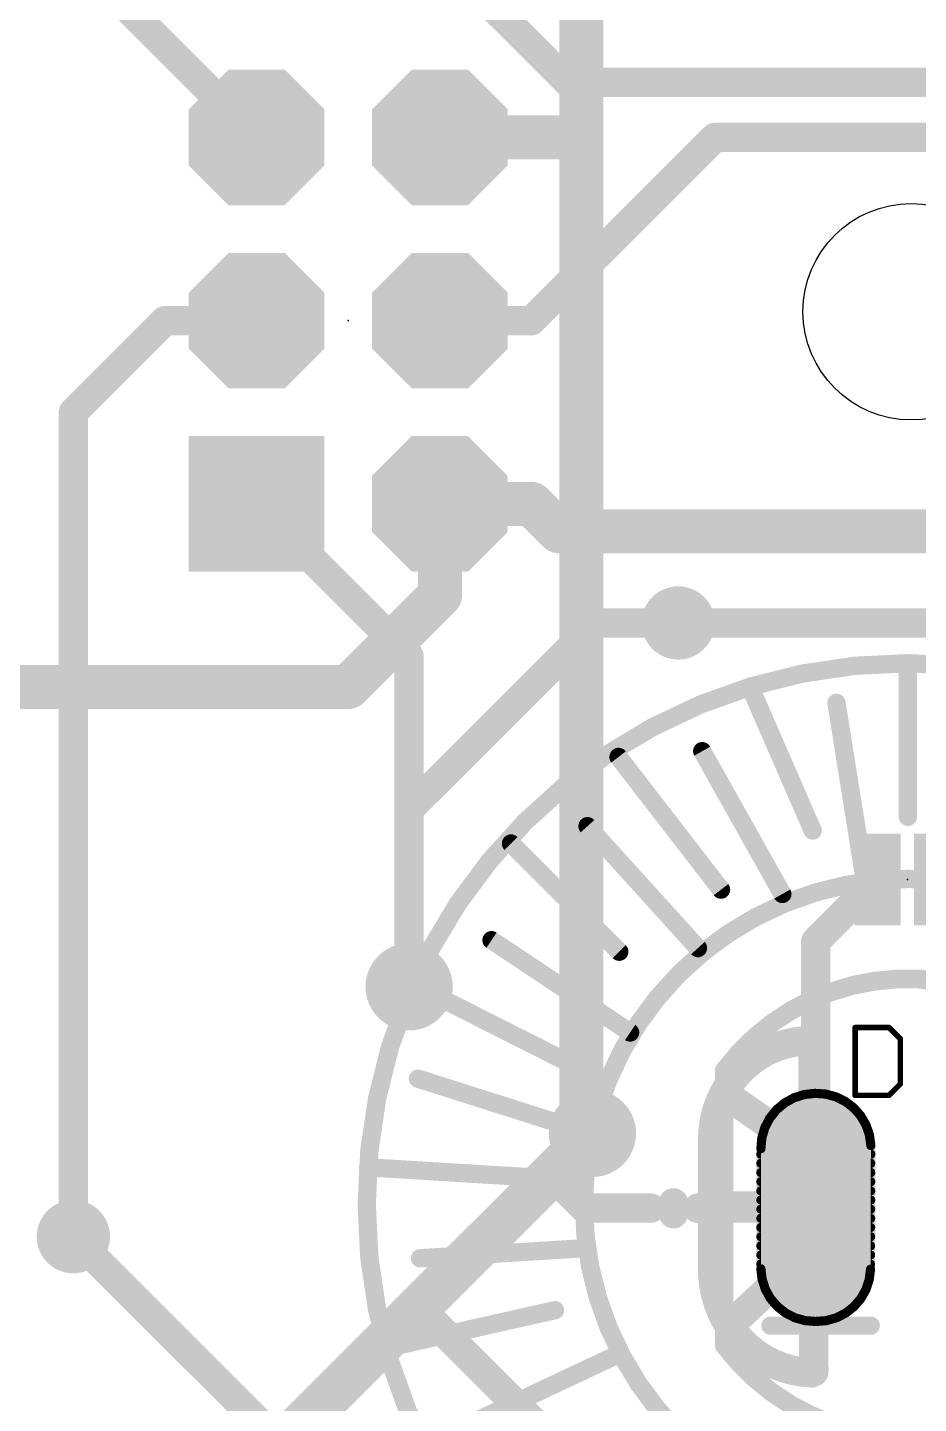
# Model space of a CAD drawing. Extents: x -2.6 to 78.8, y -16.5 to 68.7.
# Drawn here: x 13.34 to 25.68, y 16.74 to 35.81 of the extents above; entities that cross this region are included whole.
import ezdxf

# ---------------------------------------------------------------- set-up
doc = ezdxf.new("R2010")
doc.units = 0
for name, color, linetype in [('1', 12, 'CONTINUOUS'), ('16', 132, 'CONTINUOUS'), ('17', 110, 'CONTINUOUS'), ('18', 110, 'CONTINUOUS'), ('20', 53, 'CONTINUOUS'), ('21', 31, 'CONTINUOUS'), ('22', 40, 'CONTINUOUS'), ('24', 53, 'CONTINUOUS'), ('51', 53, 'CONTINUOUS')]:
    doc.layers.add(name, color=color, linetype=linetype)

# ---------------------------------------------------------------- blocks, each defined once
blk = doc.blocks.new('SQUAREP')
blk.add_solid([(-0.5, -0.5), (0.5, -0.5), (-0.5, 0.5), (0.5, 0.5)])
blk = doc.blocks.new('OCTAGONP')
at = {"const_width": 0.5}
blk.add_lwpolyline([(-0.25, -0.1036), (-0.25, 0.1036), (-0.1036, 0.25), (0.1036, 0.25), (0.25, 0.1036), (0.25, -0.1036), (0.1036, -0.25), (-0.1036, -0.25), (-0.25, -0.1036), (-0.25, 0.1036)], dxfattribs=at)
blk = doc.blocks.new('RECT')
blk.add_solid([(-0.5, -0.5), (0.5, -0.5), (-0.5, 0.5), (0.5, 0.5)])
blk = doc.blocks.new('ROUNDP')
at = {"const_width": 0.5}
blk.add_lwpolyline([(0, -0.25, 1), (0, 0.25, 1), (0, -0.25)], format="xyb", dxfattribs=at)
blk = doc.blocks.new('ROUNDV')
at = {"const_width": 0.5}
blk.add_lwpolyline([(0, -0.25, 1), (0, 0.25, 1), (0, -0.25)], format="xyb", dxfattribs=at)

msp = doc.modelspace()

# ---------------------------------------------------------------- linework, layer by layer
at = {"layer": '1'}
for points, const_width in [([(17.78, 38.1), (20.828, 35.052)], 0.4064), ([(20.828, 35.052), (32.639, 35.052)], 0.4064), ([(20.32, 31.75), (22.86, 34.29)], 0.4064), ([(22.86, 34.29), (26.67, 34.29)], 0.4064), ([(19.05, 31.75), (20.32, 31.75)], 0.4064), ([(20.32, 29.21), (19.05, 29.21)], 0.6096), ([(19.05, 29.21), (19.05, 27.94)], 0.6096), ([(20.701, 28.829), (20.32, 29.21)], 0.6096), ([(33.7566, 28.829), (20.701, 28.829)], 0.6096), ([(19.05, 27.94), (17.78, 26.67)], 0.6096), ([(18.623, 24.973), (21.209, 27.559)], 0.4064), ([(21.209, 27.559), (22.352, 27.559)], 0.4064), ([(17.78, 26.67), (1.27, 26.67)], 0.6096), ([(25.535, 26.961), (25.535, 24.871)], 0.254), ([(23.375, 26.611), (24.215, 24.681)], 0.254), ([(24.925, 24.071), (24.545, 26.451)], 0.254), ([(21.525, 25.701), (22.945, 23.861)], 0.254), ([(23.795, 23.801), (22.685, 25.781)], 0.254), ([(18.623, 22.514), (18.623, 24.973)], 0.4064), ([(22.625, 23.051), (21.095, 24.741)], 0.254), ([(20.035, 24.501), (21.535, 23.001)], 0.254), ([(21.685, 21.881), (19.765, 23.161)], 0.254), ([(18.695, 22.541), (20.755, 21.501)], 0.254), ([(21.075, 20.501), (18.745, 21.241)], 0.254), ([(18.055, 20.011), (20.355, 19.871)], 0.254), ([(13.97, 19.05), (17.78, 15.24)], 0.4064), ([(21.075, 18.891), (18.775, 18.751)], 0.254), ([(18.375, 17.521), (20.645, 18.031)], 0.254), ([(21.525, 17.421), (19.525, 16.481)], 0.254)]:
    msp.add_lwpolyline(points, dxfattribs=dict(at, const_width=const_width))
for points, const_width in [([(20.828, 35.1536, 1), (20.828, 34.9504)], 0.2032), ([(20.7562, 34.9802, 1), (20.8998, 35.1238)], 0.2032), ([(22.86, 34.3916, 1), (22.86, 34.1884)], 0.2032), ([(22.9318, 34.2182, 1), (22.7882, 34.3618)], 0.2032), ([(19.05, 31.8516, 1), (19.05, 31.6484)], 0.2032), ([(20.2482, 31.8218, 1), (20.3918, 31.6782)], 0.2032), ([(20.32, 31.6484, 1), (20.32, 31.8516)], 0.2032), ([(19.05, 29.3624, 1), (19.05, 29.0576)], 0.3048), ([(19.2024, 29.21, 1), (18.8976, 29.21)], 0.3048), ([(20.4278, 29.3178, 1), (20.2122, 29.1022)], 0.3048), ([(20.32, 29.0576, 1), (20.32, 29.3624)], 0.3048), ([(20.701, 28.9814, 1), (20.701, 28.6766)], 0.3048), ([(20.5932, 28.7212, 1), (20.8088, 28.9368)], 0.3048), ([(19.1578, 27.8322, 1), (18.9422, 28.0478)], 0.3048), ([(18.8976, 27.94, 1), (19.2024, 27.94)], 0.3048), ([(21.209, 27.6606, 1), (21.209, 27.4574)], 0.2032), ([(21.2808, 27.4872, 1), (21.1372, 27.6308)], 0.2032), ([(22.352, 27.4574, 1), (22.352, 27.6606)], 0.2032), ([(25.535, 12.001, 1), (25.535, 27.001, 1), (25.535, 12.001)], 0.254), ([(17.6722, 26.7778, 1), (17.8878, 26.5622)], 0.3048), ([(17.78, 26.5176, 1), (17.78, 26.8224)], 0.3048), ([(25.5985, 26.961, 1), (25.4715, 26.961)], 0.127), ([(23.4332, 26.6363, 1), (23.3168, 26.5857)], 0.127), ([(24.6077, 26.461, 1), (24.4823, 26.441)], 0.127), ([(21.5753, 25.7398, 1), (21.4747, 25.6622)], 0.127), ([(22.7404, 25.8121, 1), (22.6296, 25.7499)], 0.127), ([(18.7246, 24.973, 1), (18.5214, 24.973)], 0.2032), ([(18.5512, 25.0448, 1), (18.6948, 24.9012)], 0.2032), ([(21.1421, 24.7836, 1), (21.0479, 24.6984)], 0.127), ([(25.4715, 24.871, 1), (25.5985, 24.871)], 0.127), ([(20.0799, 24.5459, 1), (19.9901, 24.4561)], 0.127), ([(24.1568, 24.6557, 1), (24.2732, 24.7063)], 0.127), ([(25.545, 15.011, 1), (25.545, 24.011, 1), (25.545, 15.011)], 0.254), ([(24.8623, 24.061, 1), (24.9877, 24.081)], 0.127), ([(22.8947, 23.8222, 1), (22.9953, 23.8998)], 0.127), ([(23.7396, 23.7699, 1), (23.8504, 23.8321)], 0.127), ([(19.8002, 23.2138, 1), (19.7298, 23.1082)], 0.127), ([(21.4901, 22.9561, 1), (21.5799, 23.0459)], 0.127), ([(22.5779, 23.0084, 1), (22.6721, 23.0936)], 0.127), ([(18.5214, 22.514, 1), (18.7246, 22.514)], 0.2032), ([(18.7236, 22.5977, 1), (18.6664, 22.4843)], 0.127), ([(21.6498, 21.8282, 1), (21.7202, 21.9338)], 0.127), ([(20.7264, 21.4443, 1), (20.7836, 21.5577)], 0.127), ([(18.7642, 21.3015, 1), (18.7258, 21.1805)], 0.127), ([(21.0558, 20.4405, 1), (21.0942, 20.5615)], 0.127), ([(18.0589, 20.0744, 1), (18.0511, 19.9476)], 0.127), ([(20.3511, 19.8076, 1), (20.3589, 19.9344)], 0.127), ([(14.0418, 19.1218, 1), (13.8982, 18.9782)], 0.2032), ([(21.0789, 18.8276, 1), (21.0711, 18.9544)], 0.127), ([(18.7711, 18.8144, 1), (18.7789, 18.6876)], 0.127), ([(20.6589, 17.969, 1), (20.6311, 18.093)], 0.127), ([(18.3611, 17.583, 1), (18.3889, 17.459)], 0.127), ([(21.552, 17.3635, 1), (21.498, 17.4785)], 0.127)]:
    msp.add_lwpolyline(points, format="xyb", dxfattribs=dict(at, const_width=const_width))
at = {"layer": '16'}
for points, const_width in [([(16.51, 34.29), (11.43, 39.37)], 0.4064), ([(21.009, 34.29), (21.009, 38.1)], 0.6096), ([(21.009, 34.29), (19.05, 34.29)], 0.6096), ([(21.009, 20.636), (21.009, 34.29)], 0.6096), ([(13.97, 30.48), (15.24, 31.75)], 0.4064), ([(15.24, 31.75), (16.51, 31.75)], 0.4064), ([(13.97, 19.05), (13.97, 30.48)], 0.4064), ([(18.623, 27.097), (16.51, 29.21)], 0.4064), ([(22.352, 27.559), (33.02, 27.559)], 0.4064), ([(18.623, 22.514), (18.623, 27.097)], 0.4064), ([(24.257, 23.1449), (25.1151, 24.003)], 0.4064), ([(24.257, 19.447), (24.257, 23.1449)], 0.4064), ([(24.2315, 17.1762), (24.2188, 21.7711)], 0.4064), ([(23.6016, 20.6077), (23.0606, 20.9862)], 0.4064), ([(23.9574, 20.9759), (23.8271, 20.9043)], 0.127), ([(23.9194, 20.955), (24.6061, 20.955)], 0.127), ([(24.0992, 21.0207), (23.9574, 20.9759)], 0.127), ([(24.2469, 21.037), (24.0992, 21.0207)], 0.127), ([(24.3936, 21.0276), (24.2469, 21.037)], 0.127), ([(24.5356, 20.9897), (24.3936, 21.0276)], 0.127), ([(24.6674, 20.9248), (24.5356, 20.9897)], 0.127), ([(24.7841, 20.8355), (24.6674, 20.9248)], 0.127), ([(21.163, 20.482), (21.009, 20.636)], 0.6096), ([(23.7134, 20.8087), (23.6204, 20.6927)], 0.127), ([(23.8271, 20.9043), (23.7134, 20.8087)], 0.127), ([(23.7363, 20.828), (24.7907, 20.828)], 0.127), ([(24.8812, 20.7251), (24.7841, 20.8355)], 0.127), ([(20.5881, 19.9071), (21.163, 20.482)], 0.6096), ([(22.8295, 18.6595), (22.8295, 20.4326)], 0.4064), ([(23.5518, 20.5608), (23.5104, 20.4181)], 0.127), ([(23.6204, 20.6927), (23.5518, 20.5608)], 0.127), ([(23.5587, 20.574), (24.9629, 20.574)], 0.127), ([(23.627, 20.701), (24.8951, 20.701)], 0.127), ([(24.9548, 20.5979), (24.8812, 20.7251)], 0.127), ([(25.0022, 20.4588), (24.9548, 20.5979)], 0.127), ([(23.5104, 20.4181), (23.4975, 20.27)], 0.127), ([(23.5188, 20.447), (25.0037, 20.447)], 0.127), ([(25.0215, 20.3131), (25.0022, 20.4588)], 0.127), ([(23.4975, 20.27), (23.4975, 18.6037)], 0.127), ([(23.4975, 20.193), (25.0212, 20.193)], 0.127), ([(23.5018, 20.32), (25.0206, 20.32)], 0.127), ([(25.0166, 18.5986), (25.0215, 20.3131)], 0.127), ([(18.7555, 18.0745), (20.5881, 19.9071)], 0.6096), ([(20.5881, 19.9071), (21.049, 19.4462)], 0.4064), ([(23.4975, 20.066), (25.0208, 20.066)], 0.127), ([(23.4975, 19.939), (25.0204, 19.939)], 0.127), ([(23.4975, 19.812), (25.0201, 19.812)], 0.127), ([(21.049, 19.4462), (21.9736, 19.4462)], 0.4064), ([(22.6238, 19.4437), (22.6271, 19.447)], 0.4064), ([(22.6271, 19.447), (24.257, 19.447)], 0.4064), ([(23.6143, 19.4774), (22.8853, 19.4774)], 0.4064), ([(23.4975, 19.685), (25.0197, 19.685)], 0.127), ([(21.9736, 19.4462), (22.1869, 19.4437)], 0.254), ([(22.1869, 19.4437), (22.6238, 19.4437)], 0.254), ([(23.4975, 19.558), (25.0193, 19.558)], 0.127), ([(23.4975, 19.431), (25.019, 19.431)], 0.127), ([(23.4975, 19.304), (25.0186, 19.304)], 0.127), ([(23.4975, 19.177), (25.0183, 19.177)], 0.127), ([(23.4975, 19.05), (25.0179, 19.05)], 0.127), ([(23.4975, 18.923), (25.0175, 18.923)], 0.127), ([(23.4975, 18.796), (25.0172, 18.796)], 0.127), ([(23.4975, 18.669), (25.0168, 18.669)], 0.127), ([(23.6143, 18.3344), (23.0758, 17.8264)], 0.4064), ([(23.4975, 18.6037), (23.5145, 18.459)], 0.127), ([(23.5047, 18.542), (25.0096, 18.542)], 0.127), ([(23.5145, 18.459), (23.5594, 18.3204)], 0.127), ([(24.9527, 18.3157), (24.9986, 18.454)], 0.127), ([(24.9986, 18.454), (25.0166, 18.5986)], 0.127), ([(14.651, 13.97), (18.7555, 18.0745)], 0.6096), ([(23.5287, 18.415), (24.9857, 18.415)], 0.127), ([(23.5594, 18.3204), (23.6304, 18.1932)], 0.127), ([(23.5775, 18.288), (24.937, 18.288)], 0.127), ([(24.8808, 18.189), (24.9527, 18.3157)], 0.127), ([(18.7555, 18.0745), (21.971, 14.859)], 0.4064), ([(23.6304, 18.1932), (23.725, 18.0824)], 0.127), ([(23.6579, 18.161), (24.8565, 18.161)], 0.127), ([(23.725, 18.0824), (23.8393, 17.9921)], 0.127), ([(24.6705, 17.9893), (24.7855, 18.0788)], 0.127), ([(24.7855, 18.0788), (24.8808, 18.189)], 0.127), ([(23.7862, 18.034), (24.7279, 18.034)], 0.127), ([(23.8393, 17.9921), (23.9691, 17.9258)], 0.127), ([(23.9691, 17.9258), (24.1093, 17.8862)], 0.127), ([(24.0357, 17.907), (24.4788, 17.907)], 0.127), ([(24.1093, 17.8862), (24.2545, 17.8747)], 0.127), ([(24.2545, 17.8747), (24.3998, 17.8852)], 0.127), ([(24.3998, 17.8852), (24.5403, 17.9239)], 0.127), ([(24.5403, 17.9239), (24.6705, 17.9893)], 0.127)]:
    msp.add_lwpolyline(points, dxfattribs=dict(at, const_width=const_width))
for points, const_width in [([(19.05, 34.4424, 1), (19.05, 34.1376)], 0.3048), ([(21.1614, 34.29, 1), (20.8566, 34.29)], 0.3048), ([(21.009, 34.1376, 1), (21.009, 34.4424)], 0.3048), ([(16.4382, 34.2182, 1), (16.5818, 34.3618)], 0.2032), ([(20.8566, 34.29, 1), (21.1614, 34.29)], 0.3048), ([(15.24, 31.8516, 1), (15.24, 31.6484)], 0.2032), ([(15.3118, 31.6782, 1), (15.1682, 31.8218)], 0.2032), ([(16.51, 31.6484, 1), (16.51, 31.8516)], 0.2032), ([(14.0716, 30.48, 1), (13.8684, 30.48)], 0.2032), ([(13.8982, 30.5518, 1), (14.0418, 30.4082)], 0.2032), ([(16.5818, 29.2818, 1), (16.4382, 29.1382)], 0.2032), ([(22.352, 27.6606, 1), (22.352, 27.4574)], 0.2032), ([(18.7246, 27.097, 1), (18.5214, 27.097)], 0.2032), ([(18.5512, 27.0252, 1), (18.6948, 27.1688)], 0.2032), ([(25.1869, 23.9312, 1), (25.0433, 24.0748)], 0.2032), ([(24.3586, 23.1449, 1), (24.1554, 23.1449)], 0.2032), ([(24.1852, 23.2167, 1), (24.3288, 23.0731)], 0.2032), ([(18.5214, 22.514, 1), (18.7246, 22.514)], 0.2032), ([(24.2265, 21.7684, 0.4146), (22.8295, 20.4326)], 0.4064), ([(24.3204, 21.7714, 1), (24.1172, 21.7708)], 0.2032), ([(24.2242, 21.6668, 1), (24.2288, 21.87)], 0.2032), ([(23.1188, 21.0694, 1), (23.0024, 20.903)], 0.2032), ([(23.9194, 20.9868, 1), (23.9194, 20.9233)], 0.0635), ([(23.9479, 21.0062, 1), (23.967, 20.9456)], 0.0635), ([(23.9727, 20.9481, 1), (23.9421, 21.0037)], 0.0635), ([(24.0957, 21.0523, 1), (24.1026, 20.9892)], 0.0635), ([(24.1087, 20.9904, 1), (24.0896, 21.051)], 0.0635), ([(24.2489, 21.0687, 1), (24.2449, 21.0053)], 0.0635), ([(24.2504, 21.0054, 1), (24.2434, 21.0686)], 0.0635), ([(24.4017, 21.0582, 1), (24.3854, 20.9969)], 0.0635), ([(24.3915, 20.9959, 1), (24.3956, 21.0592)], 0.0635), ([(24.5496, 21.0182, 1), (24.5216, 20.9612)], 0.0635), ([(24.5274, 20.959, 1), (24.5437, 21.0204)], 0.0635), ([(24.6061, 20.9233, 1), (24.6061, 20.9868)], 0.0635), ([(24.6867, 20.95, 1), (24.6481, 20.8996)], 0.0635), ([(24.6534, 20.8963, 1), (24.6815, 20.9533)], 0.0635), ([(21.1168, 20.7438, 1), (20.9012, 20.5282)], 0.3048), ([(23.6929, 20.833, 1), (23.7338, 20.7844)], 0.0635), ([(23.7381, 20.7889, 1), (23.6886, 20.8286)], 0.0635), ([(23.7363, 20.8597, 1), (23.7363, 20.7963)], 0.0635), ([(23.8119, 20.9322, 1), (23.8424, 20.8765)], 0.0635), ([(23.8476, 20.88, 1), (23.8067, 20.9286)], 0.0635), ([(24.808, 20.8565, 1), (24.7603, 20.8145)], 0.0635), ([(24.7648, 20.8103, 1), (24.8034, 20.8607)], 0.0635), ([(24.7907, 20.7963, 1), (24.7907, 20.8597)], 0.0635), ([(20.8566, 20.636, 1), (21.1614, 20.636)], 0.3048), ([(21.2708, 20.3742, 1), (21.0552, 20.5898)], 0.3048), ([(21.0552, 20.3742, 1), (21.2708, 20.5898)], 0.3048), ([(22.9311, 20.4326, 1), (22.7279, 20.4326)], 0.2032), ([(23.5434, 20.5245, 1), (23.6598, 20.6909)], 0.2032), ([(23.5237, 20.5755, 1), (23.58, 20.5462)], 0.0635), ([(23.5823, 20.552, 1), (23.5214, 20.5697)], 0.0635), ([(23.5587, 20.6058, 1), (23.5587, 20.5423)], 0.0635), ([(23.5956, 20.7126, 1), (23.6452, 20.6729)], 0.0635), ([(23.6486, 20.6781, 1), (23.5922, 20.7074)], 0.0635), ([(23.627, 20.7327, 1), (23.627, 20.6693)], 0.0635), ([(24.9086, 20.741, 1), (24.8537, 20.7092)], 0.0635), ([(24.8573, 20.7041, 1), (24.905, 20.7461)], 0.0635), ([(24.8951, 20.6693, 1), (24.8951, 20.7327)], 0.0635), ([(24.9848, 20.6081, 1), (24.9247, 20.5877)], 0.0635), ([(24.9273, 20.582, 1), (24.9823, 20.6138)], 0.0635), ([(24.9629, 20.5423, 1), (24.9629, 20.6058)], 0.0635), ([(22.7279, 20.4348, 1), (22.9311, 20.4304)], 0.2032), ([(23.4799, 20.427, 1), (23.5408, 20.4092)], 0.0635), ([(23.542, 20.4153, 1), (23.4787, 20.4208)], 0.0635), ([(23.5188, 20.4788, 1), (23.5188, 20.4153)], 0.0635), ([(25.0336, 20.463, 1), (24.9707, 20.4546)], 0.0635), ([(24.9721, 20.4486, 1), (25.0322, 20.469)], 0.0635), ([(25.0037, 20.4153, 1), (25.0037, 20.4788)], 0.0635), ([(23.4659, 20.2727, 1), (23.5291, 20.2673)], 0.0635), ([(23.4975, 20.2248, 1), (23.4975, 20.1613)], 0.0635), ([(23.5293, 20.27, 1), (23.4658, 20.27)], 0.0635), ([(23.5018, 20.3517, 1), (23.5018, 20.2883)], 0.0635), ([(25.0532, 20.313, 1), (24.9898, 20.3132)], 0.0635), ([(24.99, 20.3089, 1), (25.053, 20.3173)], 0.0635), ([(25.0206, 20.2883, 1), (25.0206, 20.3517)], 0.0635), ([(25.0212, 20.1613, 1), (25.0212, 20.2248)], 0.0635), ([(20.4803, 20.0149, 1), (20.6959, 19.7993)], 0.3048), ([(20.6959, 19.7993, 1), (20.4803, 20.0149)], 0.3048), ([(20.6599, 19.9789, 1), (20.5163, 19.8353)], 0.2032), ([(23.4975, 20.0978, 1), (23.4975, 20.0343)], 0.0635), ([(25.0208, 20.0343, 1), (25.0208, 20.0978)], 0.0635), ([(23.4975, 19.9707, 1), (23.4975, 19.9073)], 0.0635), ([(23.4975, 19.8438, 1), (23.4975, 19.7803)], 0.0635), ([(25.0201, 19.7803, 1), (25.0201, 19.8438)], 0.0635), ([(25.0204, 19.9073, 1), (25.0204, 19.9707)], 0.0635), ([(21.049, 19.5478, 1), (21.049, 19.3446)], 0.2032), ([(21.9736, 19.3446, 1), (21.9736, 19.5478)], 0.2032), ([(22.6271, 19.5486, 1), (22.6271, 19.3454)], 0.2032), ([(22.6989, 19.3752, 1), (22.5553, 19.5188)], 0.2032), ([(22.8853, 19.579, 1), (22.8853, 19.3758)], 0.2032), ([(23.4975, 19.7168, 1), (23.4975, 19.6533)], 0.0635), ([(23.6143, 19.3758, 1), (23.6143, 19.579)], 0.2032), ([(24.257, 19.3454, 1), (24.257, 19.5486)], 0.2032), ([(25.0197, 19.6533, 1), (25.0197, 19.7168)], 0.0635), ([(20.9772, 19.3744, 1), (21.1208, 19.518)], 0.2032), ([(21.9743, 19.5097, 1), (21.9729, 19.3827)], 0.127), ([(22.1869, 19.5072, 1), (22.1869, 19.3802)], 0.127), ([(22.1862, 19.3802, 1), (22.1876, 19.5072)], 0.127), ([(22.552, 19.5155, 1), (22.6956, 19.3719)], 0.2032), ([(22.6238, 19.3802, 1), (22.6238, 19.5072)], 0.127), ([(23.4975, 19.5897, 1), (23.4975, 19.5263)], 0.0635), ([(23.4975, 19.4627, 1), (23.4975, 19.3993)], 0.0635), ([(24.1554, 19.447, 1), (24.3586, 19.447)], 0.2032), ([(25.019, 19.3993, 1), (25.019, 19.4627)], 0.0635), ([(25.0193, 19.5263, 1), (25.0193, 19.5897)], 0.0635), ([(23.4975, 19.3358, 1), (23.4975, 19.2723)], 0.0635), ([(25.0186, 19.2723, 1), (25.0186, 19.3358)], 0.0635), ([(13.8684, 19.05, 1), (14.0716, 19.05)], 0.2032), ([(23.4975, 19.2087, 1), (23.4975, 19.1453)], 0.0635), ([(23.4975, 19.0817, 1), (23.4975, 19.0183)], 0.0635), ([(25.0179, 19.0183, 1), (25.0179, 19.0817)], 0.0635), ([(25.0183, 19.1453, 1), (25.0183, 19.2087)], 0.0635), ([(23.4975, 18.9548, 1), (23.4975, 18.8913)], 0.0635), ([(25.0175, 18.8913, 1), (25.0175, 18.9548)], 0.0635), ([(22.8295, 18.6595, 0.4142), (24.1985, 17.161)], 0.4064), ([(22.7279, 18.6595, 1), (22.9311, 18.6595)], 0.2032), ([(22.931, 18.6549, 1), (22.728, 18.6641)], 0.2032), ([(23.4975, 18.8277, 1), (23.4975, 18.7643)], 0.0635), ([(23.4975, 18.7007, 1), (23.4975, 18.6373)], 0.0635), ([(25.0168, 18.6373, 1), (25.0168, 18.7007)], 0.0635), ([(25.0172, 18.7643, 1), (25.0172, 18.8277)], 0.0635), ([(23.529, 18.6074, 1), (23.466, 18.6)], 0.0635), ([(23.4658, 18.6037, 1), (23.5293, 18.6037)], 0.0635), ([(23.5047, 18.5738, 1), (23.5047, 18.5103)], 0.0635), ([(23.684, 18.2605, 1), (23.5446, 18.4083)], 0.2032), ([(23.5447, 18.4688, 1), (23.4843, 18.4492)], 0.0635), ([(25.0287, 18.444, 1), (24.9685, 18.464)], 0.0635), ([(24.9849, 18.5987, 1), (25.0483, 18.5985)], 0.0635), ([(25.0481, 18.5947, 1), (24.9851, 18.6025)], 0.0635), ([(25.0096, 18.5103, 1), (25.0096, 18.5738)], 0.0635), ([(18.6477, 18.1823, 1), (18.8633, 17.9667)], 0.3048), ([(18.8633, 17.9667, 1), (18.6477, 18.1823)], 0.3048), ([(23.4829, 18.4553, 1), (23.546, 18.4627)], 0.0635), ([(23.5287, 18.4467, 1), (23.5287, 18.3833)], 0.0635), ([(23.5871, 18.3359, 1), (23.5316, 18.3049)], 0.0635), ([(23.5292, 18.3106, 1), (23.5896, 18.3302)], 0.0635), ([(23.5775, 18.3197, 1), (23.5775, 18.2563)], 0.0635), ([(24.9226, 18.3257, 1), (24.9829, 18.3057)], 0.0635), ([(24.9803, 18.3, 1), (24.9251, 18.3314)], 0.0635), ([(24.937, 18.2563, 1), (24.937, 18.3197)], 0.0635), ([(24.9671, 18.4579, 1), (25.0301, 18.4501)], 0.0635), ([(24.9857, 18.3833, 1), (24.9857, 18.4467)], 0.0635), ([(18.8273, 18.1463, 1), (18.6837, 18.0027)], 0.2032), ([(23.6546, 18.2138, 1), (23.6063, 18.1726)], 0.0635), ([(23.6027, 18.1777, 1), (23.6582, 18.2087)], 0.0635), ([(23.6579, 18.1928, 1), (23.6579, 18.1293)], 0.0635), ([(23.7446, 18.1073, 1), (23.7053, 18.0574)], 0.0635), ([(23.7008, 18.0618, 1), (23.7491, 18.103)], 0.0635), ([(24.7615, 18.0996, 1), (24.8095, 18.058)], 0.0635), ([(24.805, 18.0538, 1), (24.766, 18.1039)], 0.0635), ([(24.8532, 18.2047, 1), (24.9084, 18.1733)], 0.0635), ([(24.8565, 18.1293, 1), (24.8565, 18.1928)], 0.0635), ([(24.9048, 18.1683, 1), (24.8568, 18.2098)], 0.0635), ([(23.0061, 17.9003, 1), (23.1455, 17.7525)], 0.2032), ([(23.7862, 18.0658, 1), (23.7862, 18.0023)], 0.0635), ([(23.8537, 18.0204, 1), (23.8249, 17.9638)], 0.0635), ([(23.8196, 17.9672, 1), (23.859, 18.017)], 0.0635), ([(23.9777, 17.9564, 1), (23.9604, 17.8953)], 0.0635), ([(23.9546, 17.8976, 1), (23.9835, 17.9541)], 0.0635), ([(24.0357, 17.9387, 1), (24.0357, 17.8753)], 0.0635), ([(24.1118, 17.9179, 1), (24.1068, 17.8546)], 0.0635), ([(24.1006, 17.8557, 1), (24.1179, 17.9168)], 0.0635), ([(24.2522, 17.9064, 1), (24.2568, 17.843)], 0.0635), ([(24.252, 17.843, 1), (24.257, 17.9064)], 0.0635), ([(24.3914, 17.9159, 1), (24.4083, 17.8546)], 0.0635), ([(24.4021, 17.8536, 1), (24.3975, 17.9169)], 0.0635), ([(24.4788, 17.8753, 1), (24.4788, 17.9387)], 0.0635), ([(24.526, 17.9523, 1), (24.5545, 17.8956)], 0.0635), ([(24.5487, 17.8933, 1), (24.5319, 17.9546)], 0.0635), ([(24.651, 18.0144, 1), (24.69, 17.9643)], 0.0635), ([(24.6847, 17.9609, 1), (24.6563, 18.0177)], 0.0635), ([(24.7279, 18.0023, 1), (24.7279, 18.0658)], 0.0635), ([(24.1939, 17.0595, 1), (24.2031, 17.2625)], 0.2032), ([(24.1299, 17.1759, 1), (24.3331, 17.1765)], 0.2032)]:
    msp.add_lwpolyline(points, format="xyb", dxfattribs=dict(at, const_width=const_width))
at = {"layer": '20'}
msp.add_circle((25.581, 31.874), 1.5, dxfattribs=at)
at = {"layer": '21'}
for points, const_width in [([(22.987, 17.542, 3), (22.987, 21.352)], 0.254), ([(22.9905, 17.5495, 3), (22.9905, 21.3595)], 0.254), ([(23.0505, 21.352, 1), (22.9235, 21.352)], 0.127), ([(23.054, 21.3595, 1), (22.927, 21.3595)], 0.127), ([(23.6321, 17.8799, 1), (23.6321, 17.7529)], 0.127), ([(25.019, 17.7529, 1), (25.019, 17.8799)], 0.127), ([(22.9235, 17.542, 1), (23.0505, 17.542)], 0.127), ([(22.927, 17.5495, 1), (23.054, 17.5495)], 0.127)]:
    msp.add_lwpolyline(points, format="xyb", dxfattribs=dict(at, const_width=const_width))
at = {"layer": '21', "const_width": 0.254}
for points in [[(22.987, 21.352), (22.987, 17.542)], [(22.9905, 21.3595), (22.9905, 17.5495)], [(23.6321, 17.8164), (25.019, 17.8164)]]:
    msp.add_lwpolyline(points, dxfattribs=at)
at = {"layer": '22', "const_width": 0.4064}
msp.add_lwpolyline([(22.286, 19.5199), (22.286, 19.3675)], dxfattribs=at)
at = {"layer": '22', "const_width": 0.2032}
for points in [[(22.3876, 19.5199, 1), (22.1844, 19.5199)], [(22.1844, 19.3675, 1), (22.3876, 19.3675)]]:
    msp.add_lwpolyline(points, format="xyb", dxfattribs=at)
at = {"layer": '24'}
for p in [(17.78, 31.75), (25.527, 24.003)]:
    msp.add_point(p, dxfattribs=at)
at = {"layer": '51', "const_width": 0.0381}
for points in [[(24.8031, 21.9688, 1), (24.8031, 21.9307)], [(24.8222, 21.9497, 1), (24.7841, 21.9497)], [(25.2869, 21.9632, 1), (25.2599, 21.9362)], [(25.2734, 21.9307, 1), (25.2734, 21.9688)], [(25.4492, 21.7929, 1), (25.4111, 21.7929)], [(25.4167, 21.7795, 1), (25.4436, 21.8064)], [(25.4111, 21.1659, 1), (25.4492, 21.1659)], [(25.4436, 21.1524, 1), (25.4167, 21.1793)], [(24.8031, 21.0282, 1), (24.8031, 20.9901)], [(24.7841, 21.0091, 1), (24.8222, 21.0091)], [(25.2599, 21.0226, 1), (25.2869, 20.9956)], [(25.2734, 20.9901, 1), (25.2734, 21.0282)]]:
    msp.add_lwpolyline(points, format="xyb", dxfattribs=at)
at = {"layer": '51', "const_width": 0.0762}
for points in [[(24.8031, 21.9497), (24.8031, 21.0091)], [(25.2734, 21.9497), (24.8031, 21.9497)], [(25.4302, 21.7929), (25.2734, 21.9497)], [(25.4302, 21.1659), (25.4302, 21.7929)], [(25.2734, 21.0091), (25.4302, 21.1659)], [(24.8031, 21.0091), (25.2734, 21.0091)]]:
    msp.add_lwpolyline(points, dxfattribs=at)

# ---------------------------------------------------------------- block references
at = {"layer": '16', "xscale": 0.635, "yscale": 1.27}
for p in [(25.1151, 24.003), (25.9389, 24.003)]:
    msp.add_blockref('RECT', p, dxfattribs=at)
at = {"layer": '17', "rotation": 90}
for name, p, xscale, yscale in [('OCTAGONP', (16.51, 34.29), 1.8796, 1.8796), ('OCTAGONP', (16.51, 34.29), 1.8796, 1.8796), ('OCTAGONP', (19.05, 34.29), 1.8796, 1.8796), ('OCTAGONP', (19.05, 34.29), 1.8796, 1.8796), ('OCTAGONP', (16.51, 31.75), 1.8796, 1.8796), ('OCTAGONP', (16.51, 31.75), 1.8796, 1.8796), ('OCTAGONP', (19.05, 31.75), 1.8796, 1.8796), ('OCTAGONP', (19.05, 31.75), 1.8796, 1.8796), ('SQUAREP', (16.51, 29.21), 1.8796, 1.8796), ('SQUAREP', (16.51, 29.21), 1.8796, 1.8796), ('OCTAGONP', (19.05, 29.21), 1.8796, 1.8796), ('OCTAGONP', (19.05, 29.21), 1.8796, 1.8796), ('ROUNDP', (24.257, 19.447), 1.4986, 1.4986), ('ROUNDP', (24.257, 19.447), 1.4986, 1.4986)]:
    msp.add_blockref(name, p, dxfattribs=dict(at, xscale=xscale, yscale=yscale))
at = {"layer": '17', "xscale": 1.2096, "yscale": 1.2096}
for p in [(18.623, 22.514), (18.623, 22.514), (21.163, 20.482), (21.163, 20.482)]:
    msp.add_blockref('ROUNDP', p, dxfattribs=at)
at = {"layer": '18', "xscale": 1.016, "yscale": 1.016}
for p in [(22.352, 27.559), (22.352, 27.559), (13.97, 19.05), (13.97, 19.05)]:
    msp.add_blockref('ROUNDV', p, dxfattribs=at)

doc.saveas('drawing.dxf')
